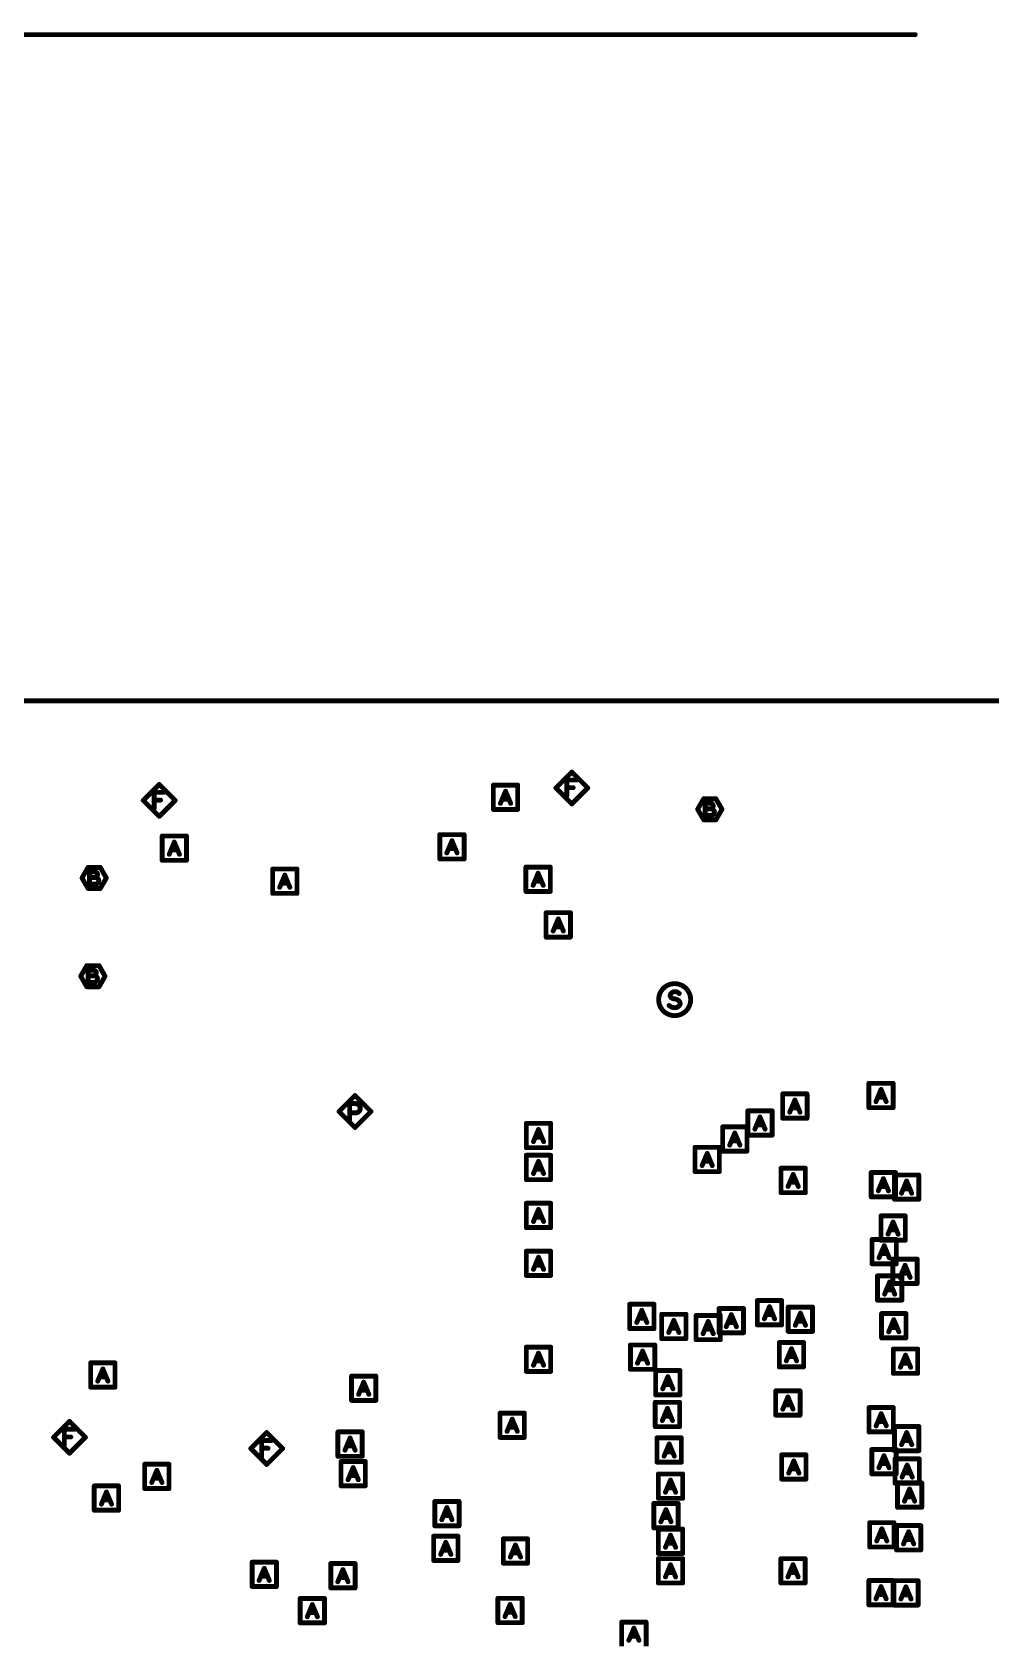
# Model space of a CAD drawing. Extents: x -14.2 to 19.9, y -5.2 to 16.9.
# Drawn here: x 1.136 to 2.316, y 4.47 to 6.454 of the extents above; entities that cross this region are included whole.
import ezdxf

# ---------------------------------------------------------------- set-up
doc = ezdxf.new("R2010")
doc.units = 0
doc.layers.get('0').update_dxf_attribs({"linetype": 'CONTINUOUS'})
doc.layers.add('FAB', color=2, linetype='CONTINUOUS')

# ---------------------------------------------------------------- blocks, each defined once
blk = doc.blocks.new('ROUND_1')
at = {"const_width": 0.003}
blk.add_lwpolyline([(-0.0015, 0, 1), (0.0015, 0, 1)], format="xyb", close=True, dxfattribs=at)

msp = doc.modelspace()

# ---------------------------------------------------------------- linework, layer by layer
at = {"layer": 'FAB', "const_width": 0.006}
for points in [[(2.2233, 6.4506), (0, 6.4506)], [(4.5276, 5.63), (0, 5.63)], [(1.7807, 5.5226), (1.8003, 5.5422)], [(1.8003, 5.5422), (1.82, 5.5226)], [(1.2724, 5.5073), (1.2921, 5.527)], [(1.2859, 5.4975), (1.2859, 5.5172)], [(1.2859, 5.5172), (1.2983, 5.5172)], [(1.2921, 5.527), (1.3118, 5.5073)], [(1.7037, 5.4961), (1.7037, 5.5261)], [(1.7037, 5.5261), (1.7337, 5.5261)], [(1.7124, 5.5036), (1.7187, 5.5186)], [(1.7187, 5.5186), (1.725, 5.5036)], [(1.7337, 5.5261), (1.7337, 5.4961)], [(1.8003, 5.5029), (1.7807, 5.5226)], [(1.7941, 5.5127), (1.7941, 5.5324)], [(1.7941, 5.5324), (1.8066, 5.5324)], [(1.802, 5.5229), (1.7941, 5.5229)], [(1.82, 5.5226), (1.8003, 5.5029)], [(1.2921, 5.4876), (1.2724, 5.5073)], [(1.2937, 5.5076), (1.2859, 5.5076)], [(1.3118, 5.5073), (1.2921, 5.4876)], [(1.7337, 5.4961), (1.7037, 5.4961)], [(1.7227, 5.5088), (1.7147, 5.5088)], [(1.9553, 5.4963), (1.9628, 5.5093)], [(1.9628, 5.4834), (1.9553, 5.4963)], [(1.9628, 5.5093), (1.9778, 5.5093)], [(1.9713, 5.5038), (1.9645, 5.5038)], [(1.9645, 5.5038), (1.9645, 5.4889)], [(1.9723, 5.4969), (1.9645, 5.4969)], [(1.973, 5.5031), (1.9713, 5.5038)], [(1.9723, 5.4969), (1.9733, 5.4976)], [(1.974, 5.4963), (1.9723, 5.4969)], [(1.974, 5.5021), (1.973, 5.5031)], [(1.9733, 5.4976), (1.974, 5.4988)], [(1.9745, 5.5006), (1.974, 5.5021)], [(1.974, 5.4988), (1.9745, 5.5006)], [(1.9755, 5.4948), (1.974, 5.4963)], [(1.976, 5.4931), (1.9755, 5.4948)], [(1.9755, 5.4913), (1.976, 5.4931)], [(1.9778, 5.5093), (1.9853, 5.4963)], [(1.9853, 5.4963), (1.9778, 5.4834)], [(1.9778, 5.4834), (1.9628, 5.4834)], [(1.9645, 5.4889), (1.9728, 5.4889)], [(1.9728, 5.4889), (1.9745, 5.4898)], [(1.9745, 5.4898), (1.9755, 5.4913)], [(1.2957, 5.4334), (1.2957, 5.4634)], [(1.2957, 5.4634), (1.3257, 5.4634)], [(1.3045, 5.4409), (1.3107, 5.4559)], [(1.3107, 5.4559), (1.317, 5.4409)], [(1.3257, 5.4634), (1.3257, 5.4334)], [(1.6377, 5.4351), (1.6377, 5.4651)], [(1.6377, 5.4651), (1.6677, 5.4651)], [(1.6464, 5.4426), (1.6527, 5.4576)], [(1.6527, 5.4576), (1.659, 5.4426)], [(1.6677, 5.4651), (1.6677, 5.4351)], [(1.3257, 5.4334), (1.2957, 5.4334)], [(1.3147, 5.4462), (1.3067, 5.4462)], [(1.6677, 5.4351), (1.6377, 5.4351)], [(1.6567, 5.4478), (1.6487, 5.4478)], [(1.197, 5.4117), (1.2045, 5.4247)], [(1.2045, 5.4247), (1.2195, 5.4247)], [(1.213, 5.4192), (1.2062, 5.4192)], [(1.2062, 5.4192), (1.2062, 5.4042)], [(1.2147, 5.4185), (1.213, 5.4192)], [(1.2157, 5.4175), (1.2147, 5.4185)], [(1.215, 5.413), (1.2157, 5.4142)], [(1.2162, 5.416), (1.2157, 5.4175)], [(1.2157, 5.4142), (1.2162, 5.416)], [(1.2195, 5.4247), (1.227, 5.4117)], [(1.4318, 5.3927), (1.4318, 5.4227)], [(1.4318, 5.4227), (1.4618, 5.4227)], [(1.4405, 5.4002), (1.4468, 5.4152)], [(1.4468, 5.4152), (1.453, 5.4002)], [(1.4618, 5.4227), (1.4618, 5.3927)], [(1.7438, 5.3951), (1.7438, 5.4251)], [(1.7438, 5.4251), (1.7738, 5.4251)], [(1.7526, 5.4026), (1.7588, 5.4176)], [(1.7588, 5.4176), (1.7651, 5.4026)], [(1.7738, 5.4251), (1.7738, 5.3951)], [(1.2045, 5.3987), (1.197, 5.4117)], [(1.2195, 5.3987), (1.2045, 5.3987)], [(1.214, 5.4122), (1.2062, 5.4122)], [(1.2062, 5.4042), (1.2145, 5.4042)], [(1.214, 5.4122), (1.215, 5.413)], [(1.2157, 5.4117), (1.214, 5.4122)], [(1.2145, 5.4042), (1.2162, 5.4052)], [(1.2172, 5.4102), (1.2157, 5.4117)], [(1.2162, 5.4052), (1.2172, 5.4067)], [(1.2177, 5.4085), (1.2172, 5.4102)], [(1.2172, 5.4067), (1.2177, 5.4085)], [(1.227, 5.4117), (1.2195, 5.3987)], [(1.4508, 5.4054), (1.4428, 5.4054)], [(1.7738, 5.3951), (1.7438, 5.3951)], [(1.7628, 5.4078), (1.7548, 5.4078)], [(1.4618, 5.3927), (1.4318, 5.3927)], [(1.7686, 5.3388), (1.7686, 5.3689)], [(1.7686, 5.3689), (1.7986, 5.3689)], [(1.7774, 5.3464), (1.7836, 5.3613)], [(1.7836, 5.3613), (1.7899, 5.3464)], [(1.7986, 5.3689), (1.7986, 5.3388)], [(1.7986, 5.3388), (1.7686, 5.3388)], [(1.7876, 5.3516), (1.7796, 5.3516)], [(1.1954, 5.2907), (1.2029, 5.3037)], [(1.2029, 5.3037), (1.218, 5.3037)], [(1.2114, 5.2982), (1.2047, 5.2982)], [(1.2047, 5.2982), (1.2047, 5.2832)], [(1.2132, 5.2975), (1.2114, 5.2982)], [(1.2142, 5.2965), (1.2132, 5.2975)], [(1.2147, 5.295), (1.2142, 5.2965)], [(1.2142, 5.2932), (1.2147, 5.295)], [(1.218, 5.3037), (1.2254, 5.2907)], [(1.2029, 5.2777), (1.1954, 5.2907)], [(1.218, 5.2777), (1.2029, 5.2777)], [(1.2124, 5.2912), (1.2047, 5.2912)], [(1.2047, 5.2832), (1.213, 5.2832)], [(1.2124, 5.2912), (1.2134, 5.292)], [(1.2142, 5.2907), (1.2124, 5.2912)], [(1.213, 5.2832), (1.2147, 5.2842)], [(1.2134, 5.292), (1.2142, 5.2932)], [(1.2157, 5.2892), (1.2142, 5.2907)], [(1.2147, 5.2842), (1.2157, 5.2857)], [(1.2162, 5.2875), (1.2157, 5.2892)], [(1.2157, 5.2857), (1.2162, 5.2875)], [(1.2254, 5.2907), (1.218, 5.2777)], [(1.9214, 5.2667), (1.9221, 5.269)], [(1.9224, 5.2644), (1.9214, 5.2667)], [(1.9221, 5.269), (1.9237, 5.2706)], [(1.9247, 5.2631), (1.9224, 5.2644)], [(1.9237, 5.2706), (1.926, 5.2716)], [(1.9286, 5.2624), (1.9247, 5.2631)], [(1.926, 5.2716), (1.9283, 5.2716)], [(1.9283, 5.2716), (1.9306, 5.271)], [(1.9316, 5.2611), (1.9286, 5.2624)], [(1.9306, 5.271), (1.9326, 5.2693)], [(1.9332, 5.2592), (1.9316, 5.2611)], [(1.9329, 5.2546), (1.9339, 5.2569)], [(1.9339, 5.2569), (1.9332, 5.2592)], [(1.9201, 5.2546), (1.9227, 5.2529)], [(1.9227, 5.2529), (1.9257, 5.2519)], [(1.9257, 5.2519), (1.9283, 5.2519)], [(1.9283, 5.2519), (1.9309, 5.2529)], [(1.9309, 5.2529), (1.9329, 5.2546)], [(2.1662, 5.1287), (2.1662, 5.1587)], [(2.1662, 5.1587), (2.1962, 5.1587)], [(2.1962, 5.1587), (2.1962, 5.1287)], [(1.5136, 5.124), (1.5333, 5.1437)], [(1.5333, 5.1437), (1.553, 5.124)], [(2.0601, 5.1157), (2.0601, 5.1457)], [(2.0601, 5.1457), (2.0901, 5.1457)], [(2.0688, 5.1232), (2.0751, 5.1382)], [(2.0751, 5.1382), (2.0814, 5.1232)], [(2.0901, 5.1457), (2.0901, 5.1157)], [(2.175, 5.1362), (2.1812, 5.1512)], [(2.1852, 5.1414), (2.1772, 5.1414)], [(2.1812, 5.1512), (2.1875, 5.1362)], [(1.5333, 5.1043), (1.5136, 5.124)], [(1.5267, 5.1141), (1.5267, 5.1338)], [(1.5267, 5.1338), (1.5346, 5.1338)], [(1.5346, 5.1223), (1.5267, 5.1223)], [(1.553, 5.124), (1.5333, 5.1043)], [(1.5346, 5.1338), (1.5372, 5.1328)], [(1.5375, 5.1233), (1.5346, 5.1223)], [(1.5372, 5.1328), (1.5392, 5.1305)], [(1.5392, 5.1253), (1.5375, 5.1233)], [(1.5392, 5.1305), (1.5398, 5.1279)], [(1.5398, 5.1279), (1.5392, 5.1253)], [(2.0171, 5.0948), (2.0171, 5.1248)], [(2.0171, 5.1248), (2.0471, 5.1248)], [(2.0258, 5.1023), (2.0321, 5.1173)], [(2.0321, 5.1173), (2.0384, 5.1023)], [(2.0471, 5.1248), (2.0471, 5.0948)], [(2.0791, 5.1285), (2.0711, 5.1285)], [(2.1962, 5.1287), (2.1662, 5.1287)], [(1.7443, 5.0794), (1.7443, 5.1094)], [(1.7443, 5.1094), (1.7743, 5.1094)], [(1.7531, 5.0869), (1.7593, 5.1019)], [(1.7593, 5.1019), (1.7656, 5.0869)], [(1.7743, 5.1094), (1.7743, 5.0794)], [(1.9861, 5.0751), (1.9861, 5.1051)], [(1.9861, 5.1051), (2.0161, 5.1051)], [(1.9948, 5.0826), (2.0011, 5.0976)], [(2.0011, 5.0976), (2.0074, 5.0826)], [(2.0161, 5.1051), (2.0161, 5.0751)], [(2.0361, 5.1076), (2.0281, 5.1076)], [(2.0901, 5.1157), (2.0601, 5.1157)], [(1.7743, 5.0794), (1.7443, 5.0794)], [(1.7633, 5.0922), (1.7553, 5.0922)], [(1.9521, 5.0499), (1.9521, 5.0799)], [(1.9521, 5.0799), (1.9821, 5.0799)], [(1.9821, 5.0799), (1.9821, 5.0499)], [(2.0051, 5.0878), (1.9971, 5.0878)], [(2.0471, 5.0948), (2.0171, 5.0948)], [(1.7443, 5.0401), (1.7443, 5.0701)], [(1.7443, 5.0701), (1.7743, 5.0701)], [(1.7531, 5.0476), (1.7593, 5.0626)], [(1.7593, 5.0626), (1.7656, 5.0476)], [(1.7743, 5.0701), (1.7743, 5.0401)], [(1.9608, 5.0574), (1.9671, 5.0724)], [(1.9711, 5.0627), (1.9631, 5.0627)], [(1.9671, 5.0724), (1.9734, 5.0574)], [(2.0161, 5.0751), (1.9861, 5.0751)], [(1.7743, 5.0401), (1.7443, 5.0401)], [(1.7633, 5.0528), (1.7553, 5.0528)], [(1.9821, 5.0499), (1.9521, 5.0499)], [(2.058, 5.024), (2.058, 5.0541)], [(2.058, 5.0541), (2.088, 5.0541)], [(2.0667, 5.0316), (2.073, 5.0465)], [(2.077, 5.0368), (2.069, 5.0368)], [(2.073, 5.0465), (2.0793, 5.0316)], [(2.088, 5.0541), (2.088, 5.024)], [(2.1691, 5.0188), (2.1691, 5.0488)], [(2.1691, 5.0488), (2.1991, 5.0488)], [(2.1778, 5.0263), (2.1841, 5.0413)], [(2.1841, 5.0413), (2.1904, 5.0263)], [(2.1977, 5.0159), (2.1977, 5.0458)], [(2.1977, 5.0458), (2.2277, 5.0458)], [(2.1991, 5.0488), (2.1991, 5.0188)], [(2.2064, 5.0233), (2.2127, 5.0384)], [(2.2127, 5.0384), (2.219, 5.0233)], [(2.2277, 5.0458), (2.2277, 5.0159)], [(2.088, 5.024), (2.058, 5.024)], [(2.1991, 5.0188), (2.1691, 5.0188)], [(2.1881, 5.0315), (2.1801, 5.0315)], [(2.2167, 5.0286), (2.2087, 5.0286)], [(1.7443, 4.981), (1.7443, 5.011)], [(1.7443, 5.011), (1.7743, 5.011)], [(1.7531, 4.9885), (1.7593, 5.0035)], [(1.7593, 5.0035), (1.7656, 4.9885)], [(1.7743, 5.011), (1.7743, 4.981)], [(2.2277, 5.0159), (2.1977, 5.0159)], [(1.7743, 4.981), (1.7443, 4.981)], [(1.7633, 4.9938), (1.7553, 4.9938)], [(2.1811, 4.9654), (2.1811, 4.9954)], [(2.1811, 4.9954), (2.2111, 4.9954)], [(2.1898, 4.9729), (2.1961, 4.9879)], [(2.2001, 4.9782), (2.1921, 4.9782)], [(2.1961, 4.9879), (2.2023, 4.9729)], [(2.2111, 4.9954), (2.2111, 4.9654)], [(2.1701, 4.9363), (2.1701, 4.9663)], [(2.1701, 4.9663), (2.2001, 4.9663)], [(2.1788, 4.9438), (2.1851, 4.9588)], [(2.2111, 4.9654), (2.1811, 4.9654)], [(2.1851, 4.9588), (2.1913, 4.9438)], [(2.2001, 4.9663), (2.2001, 4.9363)], [(1.7443, 4.922), (1.7443, 4.952)], [(1.7443, 4.952), (1.7743, 4.952)], [(1.7531, 4.9295), (1.7593, 4.9445)], [(1.7593, 4.9445), (1.7656, 4.9295)], [(1.7743, 4.952), (1.7743, 4.922)], [(2.1891, 4.9491), (2.1811, 4.9491)], [(2.1958, 4.9121), (2.1958, 4.9421)], [(2.1958, 4.9421), (2.2258, 4.9421)], [(2.2258, 4.9421), (2.2258, 4.9121)], [(1.7743, 4.922), (1.7443, 4.922)], [(1.7633, 4.9347), (1.7553, 4.9347)], [(2.2001, 4.9363), (2.1701, 4.9363)], [(2.1768, 4.8915), (2.1768, 4.9215)], [(2.1768, 4.9215), (2.2068, 4.9215)], [(2.2045, 4.9196), (2.2108, 4.9346)], [(2.2148, 4.9249), (2.2068, 4.9249)], [(2.2068, 4.9215), (2.2068, 4.8915)], [(2.2108, 4.9346), (2.2171, 4.9196)], [(2.1856, 4.899), (2.1918, 4.914)], [(2.1958, 4.9043), (2.1878, 4.9043)], [(2.1918, 4.914), (2.1981, 4.899)], [(2.2258, 4.9121), (2.1958, 4.9121)], [(1.8716, 4.8566), (1.8716, 4.8866)], [(1.8716, 4.8866), (1.9016, 4.8866)], [(1.8803, 4.8641), (1.8865, 4.8791)], [(1.8865, 4.8791), (1.8928, 4.8641)], [(1.9016, 4.8866), (1.9016, 4.8566)], [(1.9818, 4.8514), (1.9818, 4.8814)], [(1.9818, 4.8814), (2.0118, 4.8814)], [(2.0118, 4.8814), (2.0118, 4.8514)], [(2.0288, 4.8611), (2.0288, 4.8911)], [(2.0288, 4.8911), (2.0588, 4.8911)], [(2.0375, 4.8686), (2.0438, 4.8836)], [(2.0438, 4.8836), (2.0501, 4.8686)], [(2.0588, 4.8911), (2.0588, 4.8611)], [(2.0669, 4.8531), (2.0669, 4.8831)], [(2.0669, 4.8831), (2.0969, 4.8831)], [(2.0969, 4.8831), (2.0969, 4.8531)], [(2.2068, 4.8915), (2.1768, 4.8915)], [(1.8905, 4.8693), (1.8825, 4.8693)], [(1.911, 4.8442), (1.911, 4.8742)], [(1.911, 4.8742), (1.941, 4.8742)], [(1.9197, 4.8518), (1.926, 4.8667)], [(1.926, 4.8667), (1.9323, 4.8518)], [(1.941, 4.8742), (1.941, 4.8442)], [(1.9533, 4.8429), (1.9533, 4.8728)], [(1.9533, 4.8728), (1.9833, 4.8728)], [(1.962, 4.8503), (1.9683, 4.8654)], [(1.9683, 4.8654), (1.9746, 4.8503)], [(1.9833, 4.8728), (1.9833, 4.8429)], [(1.9905, 4.8589), (1.9968, 4.8738)], [(2.0008, 4.8641), (1.9928, 4.8641)], [(1.9968, 4.8738), (2.0031, 4.8589)], [(2.0588, 4.8611), (2.0288, 4.8611)], [(2.0478, 4.8738), (2.0398, 4.8738)], [(2.0756, 4.8606), (2.0819, 4.8756)], [(2.0859, 4.8658), (2.0779, 4.8658)], [(2.0819, 4.8756), (2.0882, 4.8606)], [(2.1819, 4.8451), (2.1819, 4.8751)], [(2.1819, 4.8751), (2.2119, 4.8751)], [(2.1907, 4.8526), (2.1969, 4.8676)], [(2.2009, 4.8579), (2.1929, 4.8579)], [(2.1969, 4.8676), (2.2032, 4.8526)], [(2.2119, 4.8751), (2.2119, 4.8451)], [(1.9016, 4.8566), (1.8716, 4.8566)], [(1.941, 4.8442), (1.911, 4.8442)], [(1.93, 4.857), (1.922, 4.857)], [(1.9833, 4.8429), (1.9533, 4.8429)], [(1.9723, 4.8556), (1.9643, 4.8556)], [(2.0118, 4.8514), (1.9818, 4.8514)], [(2.0559, 4.8094), (2.0559, 4.8394)], [(2.0559, 4.8394), (2.0859, 4.8394)], [(2.0969, 4.8531), (2.0669, 4.8531)], [(2.0859, 4.8394), (2.0859, 4.8094)], [(2.2119, 4.8451), (2.1819, 4.8451)], [(1.7443, 4.8038), (1.7443, 4.8338)], [(1.7443, 4.8338), (1.7743, 4.8338)], [(1.7531, 4.8114), (1.7593, 4.8263)], [(1.7593, 4.8263), (1.7656, 4.8114)], [(1.7743, 4.8338), (1.7743, 4.8038)], [(1.8725, 4.8064), (1.8725, 4.8364)], [(1.8725, 4.8364), (1.9025, 4.8364)], [(1.8812, 4.8139), (1.8875, 4.8289)], [(1.8915, 4.8191), (1.8835, 4.8191)], [(1.8875, 4.8289), (1.8938, 4.8139)], [(1.9025, 4.8364), (1.9025, 4.8064)], [(2.0646, 4.8169), (2.0709, 4.8319)], [(2.0749, 4.8221), (2.0669, 4.8221)], [(2.0709, 4.8319), (2.0772, 4.8169)], [(2.1964, 4.8014), (2.1964, 4.8314)], [(2.1964, 4.8314), (2.2264, 4.8314)], [(2.2051, 4.8089), (2.2114, 4.8239)], [(2.2114, 4.8239), (2.2177, 4.8089)], [(2.2264, 4.8314), (2.2264, 4.8014)], [(1.2077, 4.7844), (1.2077, 4.8144)], [(1.2077, 4.8144), (1.2377, 4.8144)], [(1.2164, 4.7919), (1.2227, 4.8069)], [(1.2227, 4.8069), (1.2289, 4.7919)], [(1.2377, 4.8144), (1.2377, 4.7844)], [(1.7743, 4.8038), (1.7443, 4.8038)], [(1.7633, 4.8166), (1.7553, 4.8166)], [(1.9025, 4.8064), (1.8725, 4.8064)], [(1.9036, 4.7749), (1.9036, 4.8049)], [(1.9036, 4.8049), (1.9336, 4.8049)], [(1.9336, 4.8049), (1.9336, 4.7749)], [(2.0859, 4.8094), (2.0559, 4.8094)], [(2.2264, 4.8014), (2.1964, 4.8014)], [(2.2154, 4.8141), (2.2074, 4.8141)], [(1.2377, 4.7844), (1.2077, 4.7844)], [(1.2267, 4.7971), (1.2187, 4.7971)], [(1.529, 4.7681), (1.529, 4.7981)], [(1.529, 4.7981), (1.559, 4.7981)], [(1.5377, 4.7756), (1.544, 4.7906)], [(1.548, 4.7808), (1.54, 4.7808)], [(1.544, 4.7906), (1.5503, 4.7756)], [(1.559, 4.7981), (1.559, 4.7681)], [(1.9123, 4.7824), (1.9186, 4.7974)], [(1.9226, 4.7876), (1.9146, 4.7876)], [(1.9186, 4.7974), (1.9249, 4.7824)], [(2.0515, 4.7499), (2.0515, 4.7799)], [(2.0515, 4.7799), (2.0815, 4.7799)], [(2.0815, 4.7799), (2.0815, 4.7499)], [(1.559, 4.7681), (1.529, 4.7681)], [(1.9031, 4.7358), (1.9031, 4.7658)], [(1.9031, 4.7658), (1.9331, 4.7658)], [(1.9336, 4.7749), (1.9036, 4.7749)], [(1.9331, 4.7658), (1.9331, 4.7358)], [(2.0602, 4.7574), (2.0665, 4.7724)], [(2.0705, 4.7626), (2.0625, 4.7626)], [(2.0665, 4.7724), (2.0728, 4.7574)], [(2.1664, 4.7293), (2.1664, 4.7593)], [(2.1664, 4.7593), (2.1964, 4.7593)], [(2.1964, 4.7593), (2.1964, 4.7293)], [(1.1619, 4.7227), (1.1816, 4.7424)], [(1.1816, 4.7424), (1.2012, 4.7227)], [(1.7119, 4.7225), (1.7119, 4.7525)], [(1.7119, 4.7525), (1.7419, 4.7525)], [(1.7206, 4.73), (1.7269, 4.745)], [(1.7269, 4.745), (1.7332, 4.73)], [(1.7419, 4.7525), (1.7419, 4.7225)], [(1.9118, 4.7433), (1.9181, 4.7583)], [(1.9221, 4.7486), (1.9141, 4.7486)], [(1.9181, 4.7583), (1.9243, 4.7433)], [(2.0815, 4.7499), (2.0515, 4.7499)], [(2.1752, 4.7368), (2.1814, 4.7518)], [(2.1854, 4.7421), (2.1774, 4.7421)], [(2.1814, 4.7518), (2.1877, 4.7368)], [(1.1816, 4.7031), (1.1619, 4.7227)], [(1.1753, 4.7129), (1.1753, 4.7326)], [(1.1753, 4.7326), (1.1878, 4.7326)], [(1.1832, 4.7231), (1.1753, 4.7231)], [(1.2012, 4.7227), (1.1816, 4.7031)], [(1.4049, 4.7089), (1.4245, 4.7286)], [(1.4245, 4.7286), (1.4442, 4.7089)], [(1.5122, 4.6993), (1.5122, 4.7293)], [(1.5122, 4.7293), (1.5422, 4.7293)], [(1.5209, 4.7068), (1.5272, 4.7218)], [(1.5272, 4.7218), (1.5334, 4.7068)], [(1.5422, 4.7293), (1.5422, 4.6993)], [(1.7419, 4.7225), (1.7119, 4.7225)], [(1.7309, 4.7352), (1.7229, 4.7352)], [(1.9331, 4.7358), (1.9031, 4.7358)], [(1.9053, 4.692), (1.9053, 4.722)], [(1.9053, 4.722), (1.9353, 4.722)], [(1.9353, 4.722), (1.9353, 4.692)], [(2.1964, 4.7293), (2.1664, 4.7293)], [(2.1978, 4.7061), (2.1978, 4.7361)], [(2.1978, 4.7361), (2.2278, 4.7361)], [(2.2065, 4.7136), (2.2128, 4.7286)], [(2.2128, 4.7286), (2.2191, 4.7136)], [(2.2278, 4.7361), (2.2278, 4.7061)], [(1.4245, 4.6892), (1.4049, 4.7089)], [(1.4183, 4.6991), (1.4183, 4.7188)], [(1.4183, 4.7188), (1.4308, 4.7188)], [(1.4262, 4.7092), (1.4183, 4.7092)], [(1.4442, 4.7089), (1.4245, 4.6892)], [(1.5422, 4.6993), (1.5122, 4.6993)], [(1.5312, 4.7121), (1.5232, 4.7121)], [(1.914, 4.6995), (1.9203, 4.7145)], [(1.9243, 4.7047), (1.9163, 4.7047)], [(1.9203, 4.7145), (1.9266, 4.6995)], [(2.0588, 4.6711), (2.0588, 4.7011)], [(2.0588, 4.7011), (2.0888, 4.7011)], [(2.0888, 4.7011), (2.0888, 4.6711)], [(2.1698, 4.6776), (2.1698, 4.7076)], [(2.1698, 4.7076), (2.1999, 4.7076)], [(2.1786, 4.6851), (2.1848, 4.7001)], [(2.1848, 4.7001), (2.1911, 4.6851)], [(2.2278, 4.7061), (2.1978, 4.7061)], [(2.1999, 4.7076), (2.1999, 4.6776)], [(2.2168, 4.7188), (2.2088, 4.7188)], [(1.2742, 4.6595), (1.2742, 4.6895)], [(1.2742, 4.6895), (1.3042, 4.6895)], [(1.2829, 4.667), (1.2892, 4.682)], [(1.2892, 4.682), (1.2955, 4.667)], [(1.3042, 4.6895), (1.3042, 4.6595)], [(1.516, 4.6629), (1.516, 4.6929)], [(1.516, 4.6929), (1.546, 4.6929)], [(1.5247, 4.6704), (1.531, 4.6854)], [(1.531, 4.6854), (1.5373, 4.6704)], [(1.546, 4.6929), (1.546, 4.6629)], [(1.9353, 4.692), (1.9053, 4.692)], [(2.0675, 4.6786), (2.0738, 4.6936)], [(2.0778, 4.6838), (2.0698, 4.6838)], [(2.0738, 4.6936), (2.0801, 4.6786)], [(2.1888, 4.6903), (2.1808, 4.6903)], [(2.1984, 4.6661), (2.1984, 4.6961)], [(2.1984, 4.6961), (2.2284, 4.6961)], [(2.2071, 4.6736), (2.2134, 4.6886)], [(2.2134, 4.6886), (2.2197, 4.6736)], [(2.2284, 4.6961), (2.2284, 4.6661)], [(1.2121, 4.6328), (1.2121, 4.6628)], [(1.2121, 4.6628), (1.2421, 4.6628)], [(1.2421, 4.6628), (1.2421, 4.6328)], [(1.3042, 4.6595), (1.2742, 4.6595)], [(1.2932, 4.6722), (1.2852, 4.6722)], [(1.546, 4.6629), (1.516, 4.6629)], [(1.535, 4.6756), (1.527, 4.6756)], [(1.9069, 4.6475), (1.9069, 4.6775)], [(1.9069, 4.6775), (1.9369, 4.6775)], [(1.9157, 4.655), (1.9219, 4.67)], [(1.9259, 4.6603), (1.9179, 4.6603)], [(1.9219, 4.67), (1.9282, 4.655)], [(1.9369, 4.6775), (1.9369, 4.6475)], [(2.0888, 4.6711), (2.0588, 4.6711)], [(2.1999, 4.6776), (2.1698, 4.6776)], [(2.2284, 4.6661), (2.1984, 4.6661)], [(2.2014, 4.6365), (2.2014, 4.6665)], [(2.2014, 4.6665), (2.2314, 4.6665)], [(2.2174, 4.6788), (2.2094, 4.6788)], [(2.2314, 4.6665), (2.2314, 4.6365)], [(1.2209, 4.6403), (1.2271, 4.6553)], [(1.2311, 4.6455), (1.2231, 4.6455)], [(1.2271, 4.6553), (1.2334, 4.6403)], [(1.6315, 4.6136), (1.6315, 4.6436)], [(1.6315, 4.6436), (1.6615, 4.6436)], [(1.6615, 4.6436), (1.6615, 4.6136)], [(1.9013, 4.6111), (1.9013, 4.6411)], [(1.9013, 4.6411), (1.9313, 4.6411)], [(1.9369, 4.6475), (1.9069, 4.6475)], [(1.9313, 4.6411), (1.9313, 4.6111)], [(2.2101, 4.644), (2.2164, 4.659)], [(2.2204, 4.6493), (2.2124, 4.6493)], [(2.2164, 4.659), (2.2227, 4.644)], [(1.2421, 4.6328), (1.2121, 4.6328)], [(1.6402, 4.6211), (1.6465, 4.6361)], [(1.6505, 4.6263), (1.6425, 4.6263)], [(1.6465, 4.6361), (1.6528, 4.6211)], [(1.91, 4.6186), (1.9163, 4.6336)], [(1.9203, 4.6238), (1.9123, 4.6238)], [(1.9163, 4.6336), (1.9226, 4.6186)], [(2.2314, 4.6365), (2.2014, 4.6365)], [(1.6301, 4.5709), (1.6301, 4.6009)], [(1.6301, 4.6009), (1.6601, 4.6009)], [(1.6615, 4.6136), (1.6315, 4.6136)], [(1.6601, 4.6009), (1.6601, 4.5709)], [(1.9313, 4.6111), (1.9013, 4.6111)], [(1.9069, 4.5796), (1.9069, 4.6096)], [(1.9069, 4.6096), (1.9369, 4.6096)], [(1.9157, 4.5871), (1.9219, 4.6021)], [(1.9219, 4.6021), (1.9282, 4.5871)], [(1.9369, 4.6096), (1.9369, 4.5796)], [(2.1672, 4.5875), (2.1672, 4.6175)], [(2.1672, 4.6175), (2.1972, 4.6175)], [(2.1759, 4.595), (2.1822, 4.61)], [(2.1862, 4.6002), (2.1782, 4.6002)], [(2.1822, 4.61), (2.1884, 4.595)], [(2.1972, 4.6175), (2.1972, 4.5875)], [(2.2002, 4.5839), (2.2002, 4.6139)], [(2.2002, 4.6139), (2.2302, 4.6139)], [(2.2089, 4.5914), (2.2152, 4.6064)], [(2.2152, 4.6064), (2.2215, 4.5914)], [(2.2302, 4.6139), (2.2302, 4.5839)], [(1.6388, 4.5784), (1.6451, 4.5934)], [(1.6491, 4.5836), (1.6411, 4.5836)], [(1.6451, 4.5934), (1.6514, 4.5784)], [(1.7159, 4.5676), (1.7159, 4.5976)], [(1.7159, 4.5976), (1.7459, 4.5976)], [(1.7246, 4.5751), (1.7309, 4.5901)], [(1.7349, 4.5804), (1.7269, 4.5804)], [(1.7309, 4.5901), (1.7372, 4.5751)], [(1.7459, 4.5976), (1.7459, 4.5676)], [(1.9259, 4.5923), (1.9179, 4.5923)], [(2.1972, 4.5875), (2.1672, 4.5875)], [(2.2302, 4.5839), (2.2002, 4.5839)], [(2.2192, 4.5967), (2.2112, 4.5967)], [(1.4065, 4.5388), (1.4065, 4.5688)], [(1.4065, 4.5688), (1.4365, 4.5688)], [(1.4152, 4.5463), (1.4215, 4.5613)], [(1.4215, 4.5613), (1.4277, 4.5463)], [(1.4365, 4.5688), (1.4365, 4.5388)], [(1.5034, 4.5372), (1.5034, 4.5672)], [(1.5034, 4.5672), (1.5334, 4.5672)], [(1.5334, 4.5672), (1.5334, 4.5372)], [(1.6601, 4.5709), (1.6301, 4.5709)], [(1.7459, 4.5676), (1.7159, 4.5676)], [(1.9369, 4.5796), (1.9069, 4.5796)], [(1.9069, 4.5432), (1.9069, 4.5732)], [(1.9069, 4.5732), (1.9369, 4.5732)], [(1.9157, 4.5507), (1.9219, 4.5657)], [(1.9219, 4.5657), (1.9282, 4.5507)], [(1.9369, 4.5732), (1.9369, 4.5432)], [(2.0578, 4.5432), (2.0578, 4.5732)], [(2.0578, 4.5732), (2.0878, 4.5732)], [(2.0665, 4.5507), (2.0728, 4.5657)], [(2.0728, 4.5657), (2.0791, 4.5507)], [(2.0878, 4.5732), (2.0878, 4.5432)], [(1.4255, 4.5516), (1.4175, 4.5516)], [(1.5121, 4.5447), (1.5184, 4.5597)], [(1.5224, 4.5499), (1.5144, 4.5499)], [(1.5184, 4.5597), (1.5247, 4.5447)], [(1.9369, 4.5432), (1.9069, 4.5432)], [(1.9259, 4.5559), (1.9179, 4.5559)], [(2.0878, 4.5432), (2.0578, 4.5432)], [(2.0768, 4.5559), (2.0688, 4.5559)], [(2.1662, 4.5163), (2.1662, 4.5462)], [(2.1662, 4.5462), (2.1962, 4.5462)], [(2.1962, 4.5462), (2.1962, 4.5163)], [(2.1969, 4.516), (2.1969, 4.546)], [(2.1969, 4.546), (2.2269, 4.546)], [(2.2269, 4.546), (2.2269, 4.516)], [(1.4365, 4.5388), (1.4065, 4.5388)], [(1.4657, 4.4941), (1.4657, 4.5241)], [(1.4657, 4.5241), (1.4957, 4.5241)], [(1.4957, 4.5241), (1.4957, 4.4941)], [(1.5334, 4.5372), (1.5034, 4.5372)], [(1.7093, 4.4943), (1.7093, 4.5243)], [(1.7093, 4.5243), (1.7393, 4.5243)], [(1.7393, 4.5243), (1.7393, 4.4943)], [(2.175, 4.5237), (2.1812, 4.5388)], [(2.1852, 4.529), (2.1772, 4.529)], [(2.1812, 4.5388), (2.1875, 4.5237)], [(2.2057, 4.5235), (2.2119, 4.5385)], [(2.2159, 4.5287), (2.2079, 4.5287)], [(2.2119, 4.5385), (2.2182, 4.5235)], [(1.4745, 4.5016), (1.4807, 4.5166)], [(1.4847, 4.5068), (1.4767, 4.5068)], [(1.4807, 4.5166), (1.487, 4.5016)], [(1.718, 4.5018), (1.7243, 4.5168)], [(1.7283, 4.507), (1.7203, 4.507)], [(1.7243, 4.5168), (1.7306, 4.5018)], [(2.1962, 4.5163), (2.1662, 4.5163)], [(2.2269, 4.516), (2.1969, 4.516)], [(1.4957, 4.4941), (1.4657, 4.4941)], [(1.7393, 4.4943), (1.7093, 4.4943)], [(1.8618, 4.465), (1.8618, 4.495)], [(1.8618, 4.495), (1.8918, 4.495)], [(1.8705, 4.4726), (1.8768, 4.4875)], [(1.8768, 4.4875), (1.8831, 4.4726)], [(1.8918, 4.495), (1.8918, 4.465)], [(1.8808, 4.4778), (1.8728, 4.4778)]]:
    msp.add_lwpolyline(points, dxfattribs=at)
msp.add_lwpolyline([(1.9073, 5.2618, 1), (1.9467, 5.2618, 1)], format="xyb", close=True, dxfattribs=at)

# ---------------------------------------------------------------- block references
at = {"layer": 'FAB'}
for p in [(2.2233, 6.4506), (1.8003, 5.5422), (1.8003, 5.5422), (1.2859, 5.5172), (1.2859, 5.5172), (1.2921, 5.527), (1.2921, 5.527), (1.2983, 5.5172), (1.7037, 5.5261), (1.7037, 5.5261), (1.7187, 5.5186), (1.7187, 5.5186), (1.7337, 5.5261), (1.7337, 5.5261), (1.7807, 5.5226), (1.7807, 5.5226), (1.7941, 5.5324), (1.7941, 5.5324), (1.7941, 5.5229), (1.7941, 5.5127), (1.802, 5.5229), (1.8066, 5.5324), (1.82, 5.5226), (1.82, 5.5226), (1.2724, 5.5073), (1.2724, 5.5073), (1.2859, 5.5076), (1.2859, 5.4975), (1.2937, 5.5076), (1.3118, 5.5073), (1.3118, 5.5073), (1.7037, 5.4961), (1.7037, 5.4961), (1.7124, 5.5036), (1.7147, 5.5088), (1.7227, 5.5088), (1.725, 5.5036), (1.7337, 5.4961), (1.7337, 5.4961), (1.8003, 5.5029), (1.8003, 5.5029), (1.9553, 5.4963), (1.9553, 5.4963), (1.9628, 5.5093), (1.9628, 5.5093), (1.9645, 5.5038), (1.9645, 5.5038), (1.9645, 5.4969), (1.9713, 5.5038), (1.9713, 5.5038), (1.9723, 5.4969), (1.9723, 5.4969), (1.9723, 5.4969), (1.973, 5.5031), (1.973, 5.5031), (1.9733, 5.4976), (1.9733, 5.4976), (1.974, 5.5021), (1.974, 5.5021), (1.974, 5.4988), (1.974, 5.4988), (1.974, 5.4963), (1.974, 5.4963), (1.9745, 5.5006), (1.9745, 5.5006), (1.9755, 5.4948), (1.9755, 5.4948), (1.976, 5.4931), (1.976, 5.4931), (1.9778, 5.5093), (1.9778, 5.5093), (1.9853, 5.4963), (1.9853, 5.4963), (1.2921, 5.4876), (1.2921, 5.4876), (1.9628, 5.4834), (1.9628, 5.4834), (1.9645, 5.4889), (1.9645, 5.4889), (1.9728, 5.4889), (1.9728, 5.4889), (1.9745, 5.4898), (1.9745, 5.4898), (1.9755, 5.4913), (1.9755, 5.4913), (1.9778, 5.4834), (1.9778, 5.4834), (1.2957, 5.4634), (1.2957, 5.4634), (1.3107, 5.4559), (1.3107, 5.4559), (1.3257, 5.4634), (1.3257, 5.4634), (1.6377, 5.4651), (1.6377, 5.4651), (1.6527, 5.4576), (1.6527, 5.4576), (1.6677, 5.4651), (1.6677, 5.4651), (1.2957, 5.4334), (1.2957, 5.4334), (1.3045, 5.4409), (1.3067, 5.4462), (1.3147, 5.4462), (1.317, 5.4409), (1.3257, 5.4334), (1.3257, 5.4334), (1.6377, 5.4351), (1.6377, 5.4351), (1.6464, 5.4426), (1.6487, 5.4478), (1.6567, 5.4478), (1.659, 5.4426), (1.6677, 5.4351), (1.6677, 5.4351), (1.2045, 5.4247), (1.2045, 5.4247), (1.2062, 5.4192), (1.2062, 5.4192), (1.213, 5.4192), (1.213, 5.4192), (1.2147, 5.4185), (1.2147, 5.4185), (1.2157, 5.4175), (1.2157, 5.4175), (1.2157, 5.4142), (1.2157, 5.4142), (1.2162, 5.416), (1.2162, 5.416), (1.2195, 5.4247), (1.2195, 5.4247), (1.4318, 5.4227), (1.4318, 5.4227), (1.4468, 5.4152), (1.4468, 5.4152), (1.4618, 5.4227), (1.4618, 5.4227), (1.7438, 5.4251), (1.7438, 5.4251), (1.7588, 5.4176), (1.7588, 5.4176), (1.7738, 5.4251), (1.7738, 5.4251), (1.197, 5.4117), (1.197, 5.4117), (1.2045, 5.3987), (1.2045, 5.3987), (1.2062, 5.4122), (1.2062, 5.4042), (1.2062, 5.4042), (1.214, 5.4122), (1.214, 5.4122), (1.214, 5.4122), (1.2145, 5.4042), (1.2145, 5.4042), (1.215, 5.413), (1.215, 5.413), (1.2157, 5.4117), (1.2157, 5.4117), (1.2162, 5.4052), (1.2162, 5.4052), (1.2172, 5.4102), (1.2172, 5.4102), (1.2172, 5.4067), (1.2172, 5.4067), (1.2177, 5.4085), (1.2177, 5.4085), (1.2195, 5.3987), (1.2195, 5.3987), (1.227, 5.4117), (1.227, 5.4117), (1.4405, 5.4002), (1.4428, 5.4054), (1.4508, 5.4054), (1.453, 5.4002), (1.7438, 5.3951), (1.7438, 5.3951), (1.7526, 5.4026), (1.7548, 5.4078), (1.7628, 5.4078), (1.7651, 5.4026), (1.7738, 5.3951), (1.7738, 5.3951), (1.4318, 5.3927), (1.4318, 5.3927), (1.4618, 5.3927), (1.4618, 5.3927), (1.7686, 5.3689), (1.7686, 5.3689), (1.7836, 5.3613), (1.7836, 5.3613), (1.7986, 5.3689), (1.7986, 5.3689), (1.7686, 5.3388), (1.7686, 5.3388), (1.7774, 5.3464), (1.7796, 5.3516), (1.7876, 5.3516), (1.7899, 5.3464), (1.7986, 5.3388), (1.7986, 5.3388), (1.2029, 5.3037), (1.2029, 5.3037), (1.2047, 5.2982), (1.2047, 5.2982), (1.2114, 5.2982), (1.2114, 5.2982), (1.2132, 5.2975), (1.2132, 5.2975), (1.2142, 5.2965), (1.2142, 5.2965), (1.2147, 5.295), (1.2147, 5.295), (1.218, 5.3037), (1.218, 5.3037), (1.1954, 5.2907), (1.1954, 5.2907), (1.2029, 5.2777), (1.2029, 5.2777), (1.2047, 5.2912), (1.2047, 5.2832), (1.2047, 5.2832), (1.2124, 5.2912), (1.2124, 5.2912), (1.2124, 5.2912), (1.213, 5.2832), (1.213, 5.2832), (1.2134, 5.292), (1.2134, 5.292), (1.2142, 5.2932), (1.2142, 5.2932), (1.2142, 5.2907), (1.2142, 5.2907), (1.2147, 5.2842), (1.2147, 5.2842), (1.2157, 5.2892), (1.2157, 5.2892), (1.2157, 5.2857), (1.2157, 5.2857), (1.2162, 5.2875), (1.2162, 5.2875), (1.218, 5.2777), (1.218, 5.2777), (1.2254, 5.2907), (1.2254, 5.2907), (1.9214, 5.2667), (1.9214, 5.2667), (1.9221, 5.269), (1.9221, 5.269), (1.9224, 5.2644), (1.9224, 5.2644), (1.9237, 5.2706), (1.9237, 5.2706), (1.9247, 5.2631), (1.9247, 5.2631), (1.926, 5.2716), (1.926, 5.2716), (1.9283, 5.2716), (1.9283, 5.2716), (1.9286, 5.2624), (1.9286, 5.2624), (1.9306, 5.271), (1.9306, 5.271), (1.9316, 5.2611), (1.9316, 5.2611), (1.9326, 5.2693), (1.9332, 5.2592), (1.9332, 5.2592), (1.9339, 5.2569), (1.9339, 5.2569), (1.9201, 5.2546), (1.9227, 5.2529), (1.9227, 5.2529), (1.9257, 5.2519), (1.9257, 5.2519), (1.9283, 5.2519), (1.9283, 5.2519), (1.9309, 5.2529), (1.9309, 5.2529), (1.9329, 5.2546), (1.9329, 5.2546), (2.1662, 5.1587), (2.1662, 5.1587), (2.1962, 5.1587), (2.1962, 5.1587), (1.5333, 5.1437), (1.5333, 5.1437), (2.0601, 5.1457), (2.0601, 5.1457), (2.0751, 5.1382), (2.0751, 5.1382), (2.0901, 5.1457), (2.0901, 5.1457), (2.175, 5.1362), (2.1772, 5.1414), (2.1812, 5.1512), (2.1812, 5.1512), (2.1852, 5.1414), (2.1875, 5.1362), (1.5136, 5.124), (1.5136, 5.124), (1.5267, 5.1338), (1.5267, 5.1338), (1.5267, 5.1223), (1.5346, 5.1338), (1.5346, 5.1338), (1.5346, 5.1223), (1.5346, 5.1223), (1.5372, 5.1328), (1.5372, 5.1328), (1.5375, 5.1233), (1.5375, 5.1233), (1.5392, 5.1305), (1.5392, 5.1305), (1.5392, 5.1253), (1.5392, 5.1253), (1.5398, 5.1279), (1.5398, 5.1279), (1.553, 5.124), (1.553, 5.124), (2.0171, 5.1248), (2.0171, 5.1248), (2.0321, 5.1173), (2.0321, 5.1173), (2.0471, 5.1248), (2.0471, 5.1248), (2.0688, 5.1232), (2.0711, 5.1285), (2.0791, 5.1285), (2.0814, 5.1232), (2.1662, 5.1287), (2.1662, 5.1287), (2.1962, 5.1287), (2.1962, 5.1287), (1.5267, 5.1141), (1.5333, 5.1043), (1.5333, 5.1043), (1.7443, 5.1094), (1.7443, 5.1094), (1.7593, 5.1019), (1.7593, 5.1019), (1.7743, 5.1094), (1.7743, 5.1094), (1.9861, 5.1051), (1.9861, 5.1051), (2.0011, 5.0976), (2.0011, 5.0976), (2.0161, 5.1051), (2.0161, 5.1051), (2.0258, 5.1023), (2.0281, 5.1076), (2.0361, 5.1076), (2.0384, 5.1023), (2.0601, 5.1157), (2.0601, 5.1157), (2.0901, 5.1157), (2.0901, 5.1157), (1.7443, 5.0794), (1.7443, 5.0794), (1.7531, 5.0869), (1.7553, 5.0922), (1.7633, 5.0922), (1.7656, 5.0869), (1.7743, 5.0794), (1.7743, 5.0794), (1.9521, 5.0799), (1.9521, 5.0799), (1.9821, 5.0799), (1.9821, 5.0799), (1.9948, 5.0826), (1.9971, 5.0878), (2.0051, 5.0878), (2.0074, 5.0826), (2.0171, 5.0948), (2.0171, 5.0948), (2.0471, 5.0948), (2.0471, 5.0948), (1.7443, 5.0701), (1.7443, 5.0701), (1.7593, 5.0626), (1.7593, 5.0626), (1.7743, 5.0701), (1.7743, 5.0701), (1.9608, 5.0574), (1.9631, 5.0627), (1.9671, 5.0724), (1.9671, 5.0724), (1.9711, 5.0627), (1.9734, 5.0574), (1.9861, 5.0751), (1.9861, 5.0751), (2.0161, 5.0751), (2.0161, 5.0751), (1.7443, 5.0401), (1.7443, 5.0401), (1.7531, 5.0476), (1.7553, 5.0528), (1.7633, 5.0528), (1.7656, 5.0476), (1.7743, 5.0401), (1.7743, 5.0401), (1.9521, 5.0499), (1.9521, 5.0499), (1.9821, 5.0499), (1.9821, 5.0499), (2.058, 5.0541), (2.058, 5.0541), (2.069, 5.0368), (2.073, 5.0465), (2.073, 5.0465), (2.077, 5.0368), (2.088, 5.0541), (2.088, 5.0541), (2.1691, 5.0488), (2.1691, 5.0488), (2.1841, 5.0413), (2.1841, 5.0413), (2.1977, 5.0458), (2.1977, 5.0458), (2.1991, 5.0488), (2.1991, 5.0488), (2.2127, 5.0384), (2.2127, 5.0384), (2.2277, 5.0458), (2.2277, 5.0458), (2.058, 5.024), (2.058, 5.024), (2.0667, 5.0316), (2.0793, 5.0316), (2.088, 5.024), (2.088, 5.024), (2.1691, 5.0188), (2.1691, 5.0188), (2.1778, 5.0263), (2.1801, 5.0315), (2.1881, 5.0315), (2.1904, 5.0263), (2.1991, 5.0188), (2.1991, 5.0188), (2.2064, 5.0233), (2.2087, 5.0286), (2.2167, 5.0286), (2.219, 5.0233), (1.7443, 5.011), (1.7443, 5.011), (1.7593, 5.0035), (1.7593, 5.0035), (1.7743, 5.011), (1.7743, 5.011), (2.1977, 5.0159), (2.1977, 5.0159), (2.2277, 5.0159), (2.2277, 5.0159), (1.7443, 4.981), (1.7443, 4.981), (1.7531, 4.9885), (1.7553, 4.9938), (1.7633, 4.9938), (1.7656, 4.9885), (1.7743, 4.981), (1.7743, 4.981), (2.1811, 4.9954), (2.1811, 4.9954), (2.1921, 4.9782), (2.1961, 4.9879), (2.1961, 4.9879), (2.2001, 4.9782), (2.2111, 4.9954), (2.2111, 4.9954), (2.1701, 4.9663), (2.1701, 4.9663), (2.1811, 4.9654), (2.1811, 4.9654), (2.1851, 4.9588), (2.1851, 4.9588), (2.1898, 4.9729), (2.2001, 4.9663), (2.2001, 4.9663), (2.2023, 4.9729), (2.2111, 4.9654), (2.2111, 4.9654), (1.7443, 4.952), (1.7443, 4.952), (1.7593, 4.9445), (1.7593, 4.9445), (1.7743, 4.952), (1.7743, 4.952), (2.1788, 4.9438), (2.1811, 4.9491), (2.1891, 4.9491), (2.1913, 4.9438), (2.1958, 4.9421), (2.1958, 4.9421), (2.2258, 4.9421), (2.2258, 4.9421), (1.7443, 4.922), (1.7443, 4.922), (1.7531, 4.9295), (1.7553, 4.9347), (1.7633, 4.9347), (1.7656, 4.9295), (1.7743, 4.922), (1.7743, 4.922), (2.1701, 4.9363), (2.1701, 4.9363), (2.1768, 4.9215), (2.1768, 4.9215), (2.2001, 4.9363), (2.2001, 4.9363), (2.2045, 4.9196), (2.2068, 4.9249), (2.2068, 4.9215), (2.2068, 4.9215), (2.2108, 4.9346), (2.2108, 4.9346), (2.2148, 4.9249), (2.2171, 4.9196), (2.1856, 4.899), (2.1878, 4.9043), (2.1918, 4.914), (2.1918, 4.914), (2.1958, 4.9121), (2.1958, 4.9121), (2.1958, 4.9043), (2.1981, 4.899), (2.2258, 4.9121), (2.2258, 4.9121), (1.8716, 4.8866), (1.8716, 4.8866), (1.8865, 4.8791), (1.8865, 4.8791), (1.9016, 4.8866), (1.9016, 4.8866), (1.9818, 4.8814), (1.9818, 4.8814), (2.0118, 4.8814), (2.0118, 4.8814), (2.0288, 4.8911), (2.0288, 4.8911), (2.0438, 4.8836), (2.0438, 4.8836), (2.0588, 4.8911), (2.0588, 4.8911), (2.0669, 4.8831), (2.0669, 4.8831), (2.0969, 4.8831), (2.0969, 4.8831), (2.1768, 4.8915), (2.1768, 4.8915), (2.2068, 4.8915), (2.2068, 4.8915), (1.8803, 4.8641), (1.8825, 4.8693), (1.8905, 4.8693), (1.8928, 4.8641), (1.911, 4.8742), (1.911, 4.8742), (1.926, 4.8667), (1.926, 4.8667), (1.941, 4.8742), (1.941, 4.8742), (1.9533, 4.8728), (1.9533, 4.8728), (1.9683, 4.8654), (1.9683, 4.8654), (1.9833, 4.8728), (1.9833, 4.8728), (1.9905, 4.8589), (1.9928, 4.8641), (1.9968, 4.8738), (1.9968, 4.8738), (2.0008, 4.8641), (2.0031, 4.8589), (2.0288, 4.8611), (2.0288, 4.8611), (2.0375, 4.8686), (2.0398, 4.8738), (2.0478, 4.8738), (2.0501, 4.8686), (2.0588, 4.8611), (2.0588, 4.8611), (2.0756, 4.8606), (2.0779, 4.8658), (2.0819, 4.8756), (2.0819, 4.8756), (2.0859, 4.8658), (2.0882, 4.8606), (2.1819, 4.8751), (2.1819, 4.8751), (2.1929, 4.8579), (2.1969, 4.8676), (2.1969, 4.8676), (2.2009, 4.8579), (2.2119, 4.8751), (2.2119, 4.8751), (1.8716, 4.8566), (1.8716, 4.8566), (1.9016, 4.8566), (1.9016, 4.8566), (1.911, 4.8442), (1.911, 4.8442), (1.9197, 4.8518), (1.922, 4.857), (1.93, 4.857), (1.9323, 4.8518), (1.941, 4.8442), (1.941, 4.8442), (1.9533, 4.8429), (1.9533, 4.8429), (1.962, 4.8503), (1.9643, 4.8556), (1.9723, 4.8556), (1.9746, 4.8503), (1.9818, 4.8514), (1.9818, 4.8514), (1.9833, 4.8429), (1.9833, 4.8429), (2.0118, 4.8514), (2.0118, 4.8514), (2.0559, 4.8394), (2.0559, 4.8394), (2.0669, 4.8531), (2.0669, 4.8531), (2.0859, 4.8394), (2.0859, 4.8394), (2.0969, 4.8531), (2.0969, 4.8531), (2.1819, 4.8451), (2.1819, 4.8451), (2.1907, 4.8526), (2.2032, 4.8526), (2.2119, 4.8451), (2.2119, 4.8451), (1.7443, 4.8338), (1.7443, 4.8338), (1.7593, 4.8263), (1.7593, 4.8263), (1.7743, 4.8338), (1.7743, 4.8338), (1.8725, 4.8364), (1.8725, 4.8364), (1.8835, 4.8191), (1.8875, 4.8289), (1.8875, 4.8289), (1.8915, 4.8191), (1.9025, 4.8364), (1.9025, 4.8364), (2.0669, 4.8221), (2.0709, 4.8319), (2.0709, 4.8319), (2.0749, 4.8221), (2.1964, 4.8314), (2.1964, 4.8314), (2.2114, 4.8239), (2.2114, 4.8239), (2.2264, 4.8314), (2.2264, 4.8314), (1.2077, 4.8144), (1.2077, 4.8144), (1.2227, 4.8069), (1.2227, 4.8069), (1.2377, 4.8144), (1.2377, 4.8144), (1.7443, 4.8038), (1.7443, 4.8038), (1.7531, 4.8114), (1.7553, 4.8166), (1.7633, 4.8166), (1.7656, 4.8114), (1.7743, 4.8038), (1.7743, 4.8038), (1.8725, 4.8064), (1.8725, 4.8064), (1.8812, 4.8139), (1.8938, 4.8139), (1.9025, 4.8064), (1.9025, 4.8064), (1.9036, 4.8049), (1.9036, 4.8049), (1.9336, 4.8049), (1.9336, 4.8049), (2.0559, 4.8094), (2.0559, 4.8094), (2.0646, 4.8169), (2.0772, 4.8169), (2.0859, 4.8094), (2.0859, 4.8094), (2.1964, 4.8014), (2.1964, 4.8014), (2.2051, 4.8089), (2.2074, 4.8141), (2.2154, 4.8141), (2.2177, 4.8089), (2.2264, 4.8014), (2.2264, 4.8014), (1.2077, 4.7844), (1.2077, 4.7844), (1.2164, 4.7919), (1.2187, 4.7971), (1.2267, 4.7971), (1.2289, 4.7919), (1.2377, 4.7844), (1.2377, 4.7844), (1.529, 4.7981), (1.529, 4.7981), (1.54, 4.7808), (1.544, 4.7906), (1.544, 4.7906), (1.548, 4.7808), (1.559, 4.7981), (1.559, 4.7981), (1.9123, 4.7824), (1.9146, 4.7876), (1.9186, 4.7974), (1.9186, 4.7974), (1.9226, 4.7876), (1.9249, 4.7824), (2.0515, 4.7799), (2.0515, 4.7799), (2.0815, 4.7799), (2.0815, 4.7799), (1.529, 4.7681), (1.529, 4.7681), (1.5377, 4.7756), (1.5503, 4.7756), (1.559, 4.7681), (1.559, 4.7681), (1.9031, 4.7658), (1.9031, 4.7658), (1.9036, 4.7749), (1.9036, 4.7749), (1.9331, 4.7658), (1.9331, 4.7658), (1.9336, 4.7749), (1.9336, 4.7749), (2.0625, 4.7626), (2.0665, 4.7724), (2.0665, 4.7724), (2.0705, 4.7626), (2.1664, 4.7593), (2.1664, 4.7593), (2.1964, 4.7593), (2.1964, 4.7593), (1.1816, 4.7424), (1.1816, 4.7424), (1.7119, 4.7525), (1.7119, 4.7525), (1.7269, 4.745), (1.7269, 4.745), (1.7419, 4.7525), (1.7419, 4.7525), (1.9118, 4.7433), (1.9141, 4.7486), (1.9181, 4.7583), (1.9181, 4.7583), (1.9221, 4.7486), (1.9243, 4.7433), (2.0515, 4.7499), (2.0515, 4.7499), (2.0602, 4.7574), (2.0728, 4.7574), (2.0815, 4.7499), (2.0815, 4.7499), (2.1774, 4.7421), (2.1814, 4.7518), (2.1814, 4.7518), (2.1854, 4.7421), (1.1619, 4.7227), (1.1619, 4.7227), (1.1753, 4.7326), (1.1753, 4.7326), (1.1753, 4.7231), (1.1832, 4.7231), (1.1878, 4.7326), (1.2012, 4.7227), (1.2012, 4.7227), (1.4245, 4.7286), (1.4245, 4.7286), (1.5122, 4.7293), (1.5122, 4.7293), (1.5272, 4.7218), (1.5272, 4.7218), (1.5422, 4.7293), (1.5422, 4.7293), (1.7119, 4.7225), (1.7119, 4.7225), (1.7206, 4.73), (1.7229, 4.7352), (1.7309, 4.7352), (1.7332, 4.73), (1.7419, 4.7225), (1.7419, 4.7225), (1.9031, 4.7358), (1.9031, 4.7358), (1.9053, 4.722), (1.9053, 4.722), (1.9331, 4.7358), (1.9331, 4.7358), (1.9353, 4.722), (1.9353, 4.722), (2.1664, 4.7293), (2.1664, 4.7293), (2.1752, 4.7368), (2.1877, 4.7368), (2.1964, 4.7293), (2.1964, 4.7293), (2.1978, 4.7361), (2.1978, 4.7361), (2.2128, 4.7286), (2.2128, 4.7286), (2.2278, 4.7361), (2.2278, 4.7361), (1.1753, 4.7129), (1.1816, 4.7031), (1.1816, 4.7031), (1.4049, 4.7089), (1.4049, 4.7089), (1.4183, 4.7188), (1.4183, 4.7188), (1.4183, 4.7092), (1.4262, 4.7092), (1.4308, 4.7188), (1.4442, 4.7089), (1.4442, 4.7089), (1.5122, 4.6993), (1.5122, 4.6993), (1.5209, 4.7068), (1.5232, 4.7121), (1.5312, 4.7121), (1.5334, 4.7068), (1.5422, 4.6993), (1.5422, 4.6993), (1.914, 4.6995), (1.9163, 4.7047), (1.9203, 4.7145), (1.9203, 4.7145), (1.9243, 4.7047), (1.9266, 4.6995), (2.0588, 4.7011), (2.0588, 4.7011), (2.0888, 4.7011), (2.0888, 4.7011), (2.1698, 4.7076), (2.1698, 4.7076), (2.1848, 4.7001), (2.1848, 4.7001), (2.1978, 4.7061), (2.1978, 4.7061), (2.1999, 4.7076), (2.1999, 4.7076), (2.2065, 4.7136), (2.2088, 4.7188), (2.2168, 4.7188), (2.2191, 4.7136), (2.2278, 4.7061), (2.2278, 4.7061), (1.2742, 4.6895), (1.2742, 4.6895), (1.2892, 4.682), (1.2892, 4.682), (1.3042, 4.6895), (1.3042, 4.6895), (1.4183, 4.6991), (1.4245, 4.6892), (1.4245, 4.6892), (1.516, 4.6929), (1.516, 4.6929), (1.531, 4.6854), (1.531, 4.6854), (1.546, 4.6929), (1.546, 4.6929), (1.9053, 4.692), (1.9053, 4.692), (1.9353, 4.692), (1.9353, 4.692), (2.0698, 4.6838), (2.0738, 4.6936), (2.0738, 4.6936), (2.0778, 4.6838), (2.1786, 4.6851), (2.1808, 4.6903), (2.1888, 4.6903), (2.1911, 4.6851), (2.1984, 4.6961), (2.1984, 4.6961), (2.2134, 4.6886), (2.2134, 4.6886), (2.2284, 4.6961), (2.2284, 4.6961), (1.2121, 4.6628), (1.2121, 4.6628), (1.2421, 4.6628), (1.2421, 4.6628), (1.2742, 4.6595), (1.2742, 4.6595), (1.2829, 4.667), (1.2852, 4.6722), (1.2932, 4.6722), (1.2955, 4.667), (1.3042, 4.6595), (1.3042, 4.6595), (1.516, 4.6629), (1.516, 4.6629), (1.5247, 4.6704), (1.527, 4.6756), (1.535, 4.6756), (1.5373, 4.6704), (1.546, 4.6629), (1.546, 4.6629), (1.9069, 4.6775), (1.9069, 4.6775), (1.9179, 4.6603), (1.9219, 4.67), (1.9219, 4.67), (1.9259, 4.6603), (1.9369, 4.6775), (1.9369, 4.6775), (2.0588, 4.6711), (2.0588, 4.6711), (2.0675, 4.6786), (2.0801, 4.6786), (2.0888, 4.6711), (2.0888, 4.6711), (2.1698, 4.6776), (2.1698, 4.6776), (2.1984, 4.6661), (2.1984, 4.6661), (2.1999, 4.6776), (2.1999, 4.6776), (2.2014, 4.6665), (2.2014, 4.6665), (2.2071, 4.6736), (2.2094, 4.6788), (2.2174, 4.6788), (2.2197, 4.6736), (2.2284, 4.6661), (2.2284, 4.6661), (2.2314, 4.6665), (2.2314, 4.6665), (1.2209, 4.6403), (1.2231, 4.6455), (1.2271, 4.6553), (1.2271, 4.6553), (1.2311, 4.6455), (1.2334, 4.6403), (1.6315, 4.6436), (1.6315, 4.6436), (1.6615, 4.6436), (1.6615, 4.6436), (1.9013, 4.6411), (1.9013, 4.6411), (1.9069, 4.6475), (1.9069, 4.6475), (1.9157, 4.655), (1.9282, 4.655), (1.9313, 4.6411), (1.9313, 4.6411), (1.9369, 4.6475), (1.9369, 4.6475), (2.2101, 4.644), (2.2124, 4.6493), (2.2164, 4.659), (2.2164, 4.659), (2.2204, 4.6493), (2.2227, 4.644), (1.2121, 4.6328), (1.2121, 4.6328), (1.2421, 4.6328), (1.2421, 4.6328), (1.6402, 4.6211), (1.6425, 4.6263), (1.6465, 4.6361), (1.6465, 4.6361), (1.6505, 4.6263), (1.6528, 4.6211), (1.9123, 4.6238), (1.9163, 4.6336), (1.9163, 4.6336), (1.9203, 4.6238), (2.2014, 4.6365), (2.2014, 4.6365), (2.2314, 4.6365), (2.2314, 4.6365), (1.6301, 4.6009), (1.6301, 4.6009), (1.6315, 4.6136), (1.6315, 4.6136), (1.6601, 4.6009), (1.6601, 4.6009), (1.6615, 4.6136), (1.6615, 4.6136), (1.9013, 4.6111), (1.9013, 4.6111), (1.9069, 4.6096), (1.9069, 4.6096), (1.91, 4.6186), (1.9219, 4.6021), (1.9219, 4.6021), (1.9226, 4.6186), (1.9313, 4.6111), (1.9313, 4.6111), (1.9369, 4.6096), (1.9369, 4.6096), (2.1672, 4.6175), (2.1672, 4.6175), (2.1782, 4.6002), (2.1822, 4.61), (2.1822, 4.61), (2.1862, 4.6002), (2.1972, 4.6175), (2.1972, 4.6175), (2.2002, 4.6139), (2.2002, 4.6139), (2.2152, 4.6064), (2.2152, 4.6064), (2.2302, 4.6139), (2.2302, 4.6139), (1.6411, 4.5836), (1.6451, 4.5934), (1.6451, 4.5934), (1.6491, 4.5836), (1.7159, 4.5976), (1.7159, 4.5976), (1.7269, 4.5804), (1.7309, 4.5901), (1.7309, 4.5901), (1.7349, 4.5804), (1.7459, 4.5976), (1.7459, 4.5976), (1.9157, 4.5871), (1.9179, 4.5923), (1.9259, 4.5923), (1.9282, 4.5871), (2.1672, 4.5875), (2.1672, 4.5875), (2.1759, 4.595), (2.1884, 4.595), (2.1972, 4.5875), (2.1972, 4.5875), (2.2002, 4.5839), (2.2002, 4.5839), (2.2089, 4.5914), (2.2112, 4.5967), (2.2192, 4.5967), (2.2215, 4.5914), (2.2302, 4.5839), (2.2302, 4.5839), (1.4065, 4.5688), (1.4065, 4.5688), (1.4215, 4.5613), (1.4215, 4.5613), (1.4365, 4.5688), (1.4365, 4.5688), (1.5034, 4.5672), (1.5034, 4.5672), (1.5334, 4.5672), (1.5334, 4.5672), (1.6301, 4.5709), (1.6301, 4.5709), (1.6388, 4.5784), (1.6514, 4.5784), (1.6601, 4.5709), (1.6601, 4.5709), (1.7159, 4.5676), (1.7159, 4.5676), (1.7246, 4.5751), (1.7372, 4.5751), (1.7459, 4.5676), (1.7459, 4.5676), (1.9069, 4.5796), (1.9069, 4.5796), (1.9069, 4.5732), (1.9069, 4.5732), (1.9219, 4.5657), (1.9219, 4.5657), (1.9369, 4.5796), (1.9369, 4.5796), (1.9369, 4.5732), (1.9369, 4.5732), (2.0578, 4.5732), (2.0578, 4.5732), (2.0728, 4.5657), (2.0728, 4.5657), (2.0878, 4.5732), (2.0878, 4.5732), (1.4152, 4.5463), (1.4175, 4.5516), (1.4255, 4.5516), (1.4277, 4.5463), (1.5121, 4.5447), (1.5144, 4.5499), (1.5184, 4.5597), (1.5184, 4.5597), (1.5224, 4.5499), (1.5247, 4.5447), (1.9069, 4.5432), (1.9069, 4.5432), (1.9157, 4.5507), (1.9179, 4.5559), (1.9259, 4.5559), (1.9282, 4.5507), (1.9369, 4.5432), (1.9369, 4.5432), (2.0578, 4.5432), (2.0578, 4.5432), (2.0665, 4.5507), (2.0688, 4.5559), (2.0768, 4.5559), (2.0791, 4.5507), (2.0878, 4.5432), (2.0878, 4.5432), (2.1662, 4.5462), (2.1662, 4.5462), (2.1962, 4.5462), (2.1962, 4.5462), (2.1969, 4.546), (2.1969, 4.546), (2.2269, 4.546), (2.2269, 4.546), (1.4065, 4.5388), (1.4065, 4.5388), (1.4365, 4.5388), (1.4365, 4.5388), (1.4657, 4.5241), (1.4657, 4.5241), (1.4957, 4.5241), (1.4957, 4.5241), (1.5034, 4.5372), (1.5034, 4.5372), (1.5334, 4.5372), (1.5334, 4.5372), (1.7093, 4.5243), (1.7093, 4.5243), (1.7393, 4.5243), (1.7393, 4.5243), (2.175, 4.5237), (2.1772, 4.529), (2.1812, 4.5388), (2.1812, 4.5388), (2.1852, 4.529), (2.1875, 4.5237), (2.2057, 4.5235), (2.2079, 4.5287), (2.2119, 4.5385), (2.2119, 4.5385), (2.2159, 4.5287), (2.2182, 4.5235), (1.4745, 4.5016), (1.4767, 4.5068), (1.4807, 4.5166), (1.4807, 4.5166), (1.4847, 4.5068), (1.487, 4.5016), (1.718, 4.5018), (1.7203, 4.507), (1.7243, 4.5168), (1.7243, 4.5168), (1.7283, 4.507), (1.7306, 4.5018), (2.1662, 4.5163), (2.1662, 4.5163), (2.1962, 4.5163), (2.1962, 4.5163), (2.1969, 4.516), (2.1969, 4.516), (2.2269, 4.516), (2.2269, 4.516), (1.4657, 4.4941), (1.4657, 4.4941), (1.4957, 4.4941), (1.4957, 4.4941), (1.7093, 4.4943), (1.7093, 4.4943), (1.7393, 4.4943), (1.7393, 4.4943), (1.8618, 4.495), (1.8618, 4.495), (1.8768, 4.4875), (1.8768, 4.4875), (1.8918, 4.495), (1.8918, 4.495), (1.8705, 4.4726), (1.8728, 4.4778), (1.8808, 4.4778), (1.8831, 4.4726)]:
    msp.add_blockref('ROUND_1', p, dxfattribs=at)

doc.saveas('drawing.dxf')
